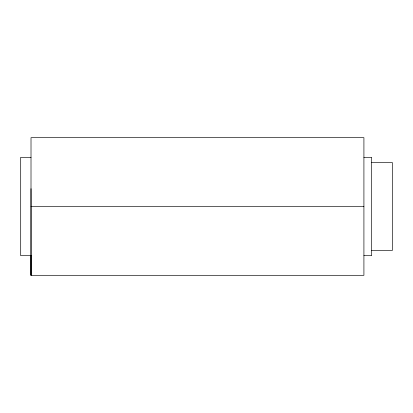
<?xml version="1.0" encoding="UTF-8"?>
<svg xmlns="http://www.w3.org/2000/svg" width="413" height="413" viewBox="0 0 413 413"><rect width="100%" height="100%" fill="white"/><g stroke="black" fill="none" stroke-linecap="round" stroke-linejoin="round"><path stroke-width="0.62" d="M30.99 275.311L31.016 137.694L363.915 137.689L363.915 275.306L30.99 275.311L30.996 255.373M31.016 157.327L20.696 157.322L20.696 255.678L31.016 255.678M363.915 157.322L371.669 157.322L371.669 255.678L363.915 255.678M371.669 162.536L392.35 162.536L392.35 250.464L371.669 250.464M31.016 188.695L31.037 206.5L363.915 206.5M31.037 206.5L31.037 275.306"/></g></svg>
